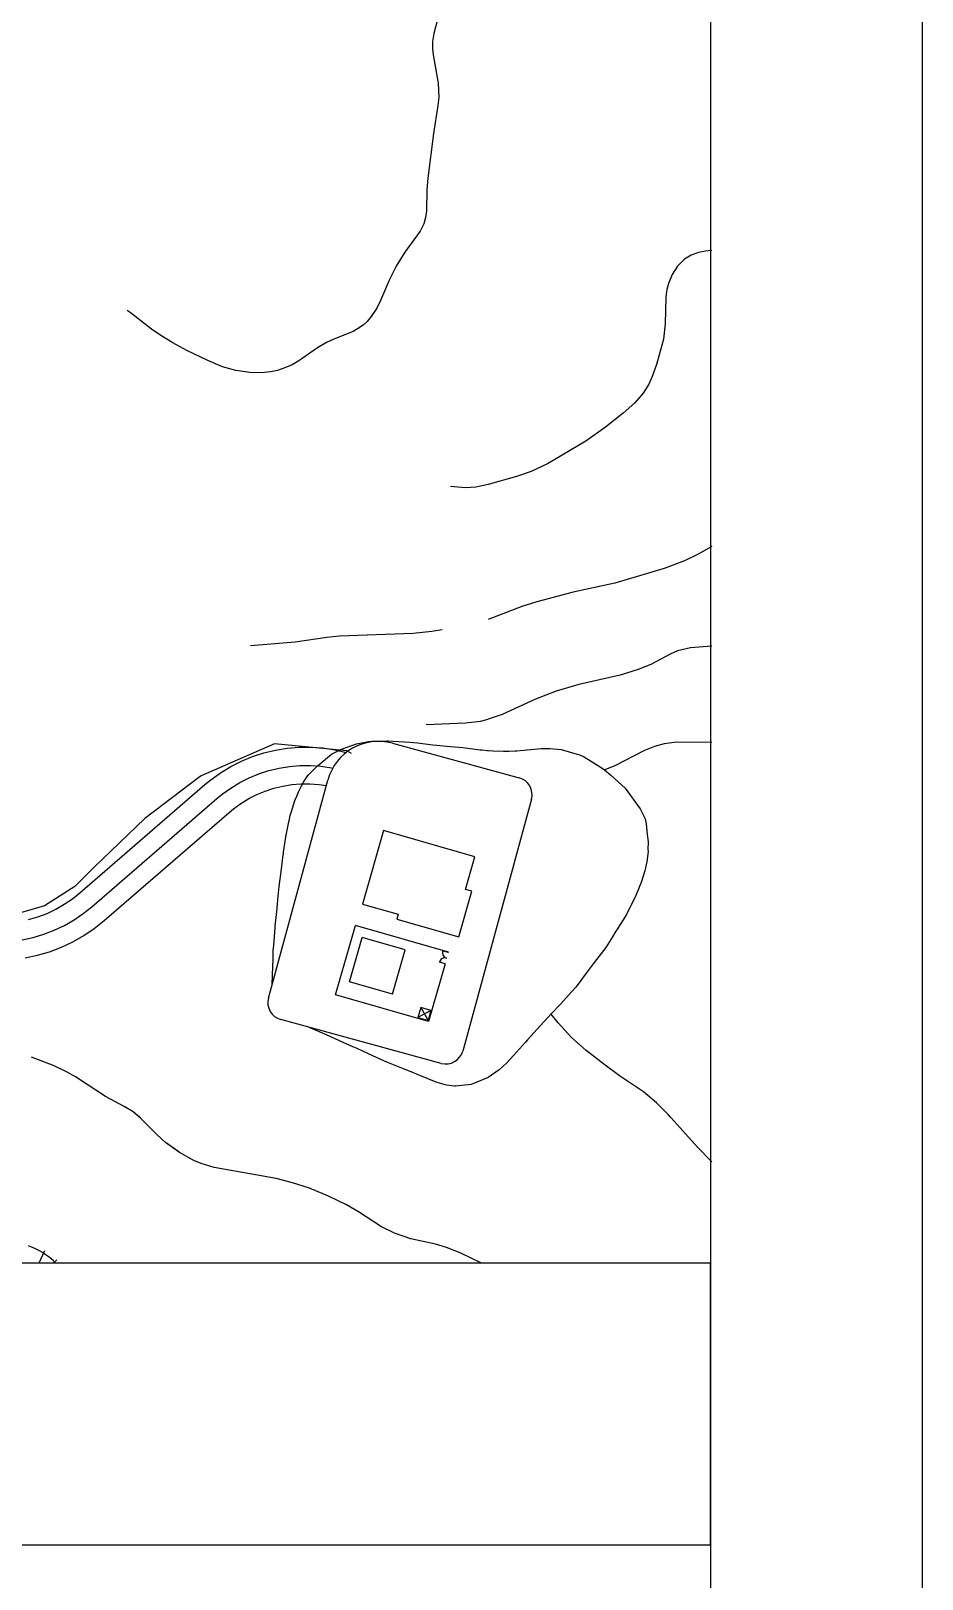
# Model space of a CAD drawing. Header units: millimetres. Extents: x 0 to 42050, y 0 to 29700.
# Drawn here: x 39943 to 42050, y 23572 to 27233 of the extents above; entities that cross this region are included whole.
import ezdxf
from ezdxf.enums import TextEntityAlignment as Align

# ---------------------------------------------------------------- set-up
doc = ezdxf.new("R2010")
doc.units = ezdxf.units.MM
doc.header["$LTSCALE"] = 50
doc.layers.add('CHAVE', color=8, linetype='Continuous', transparency=0.4)
for name, color, linetype in [('FRL5', 5, 'Continuous'), ('FRL6', 8, 'Continuous'), ('FRL7', 7, 'Continuous'), ('FRR120', 5, 'Continuous'), ('FRR140', 5, 'Continuous'), ('FRR175', 1, 'Continuous'), ('FRR80', 3, 'Continuous')]:
    doc.layers.add(name, color=color, linetype=linetype)
doc.styles.add('R120', font='simplex.shx', dxfattribs={"height": 30})
doc.styles.add('R140', font='simplex.shx', dxfattribs={"height": 35})
doc.styles.add('R80', font='simplex.shx', dxfattribs={"height": 20})

# ---------------------------------------------------------------- blocks, each defined once
blk = doc.blocks.new('A1')
at = {"layer": 'FRL6', "linetype": 'Continuous'}
blk.add_line((831, 584), (831, 10), dxfattribs=at)
at = {"layer": 'FRL7', "linetype": 'Continuous'}
blk.add_line((841, 594), (841, 0), dxfattribs=at)
at = {"layer": 'FRR120', "style": 'R120'}
for tag, p in [('FASE_DO_PROJETO', (659, 46.294)), ('ÁREA_E/OU_SUBÁREA', (659, 40.794)), ('TÍTULO_DO_DESENHO', (659, 35.294)), ('SUBTÍTULO_1_DO_DESENHO', (659, 29.794)), ('SUBTÍTULO_2_DO_DESENHO', (659, 24.294))]:
    blk.add_attdef(tag, p, '', height=3, dxfattribs=at)
at = {"layer": 'FRR140', "style": 'R140', "width": 0.91}
for tag, p in [('NÚMERO_DA_CONTRATADA', (687.723, 12.595)), ('NUMERO_VALE', (752.889, 12.595))]:
    blk.add_attdef(tag, p, '', height=3.5, dxfattribs=at)
for tag, p in [('REVISÃO', (823.5, 14.679)), ('ESCALA', (671, 14.345))]:
    blk.add_attdef(tag, text='', height=3.5, dxfattribs=at).set_placement(p, align=Align.MIDDLE)
at = {"layer": 'FRR175', "style": 'R120'}
for tag, p in [('CLASSIFICAÇÃO', (811.833, 67.733)), ('PROJETO', (716.31, 53.588)), ('N_PROJ_SE', (793.5, 53.588)), ('N_CONTRATO', (796.971, 47.297))]:
    blk.add_attdef(tag, text='', height=3, dxfattribs=at).set_placement(p, align=Align.MIDDLE_CENTER)
at = {"layer": 'FRR80', "style": 'R80'}
for p in [(492.606, 76.082), (492.606, 70.382), (492.606, 64.682), (492.606, 58.982), (492.606, 53.282), (492.606, 47.582), (492.606, 41.882), (492.606, 36.182)]:
    blk.add_attdef('DESCRIÇÃO_DA_REVISÃO', p, '', height=2, dxfattribs=at)
for tag, p in [('8A_REV', (476, 77.068)), ('EMIS.', (486, 77.068)), ('PROJ.', (585, 77.068)), ('DES.', (597, 77.068)), ('VER.', (609, 77.068)), ('APR.', (621, 77.068)), ('AUT.', (633.013, 77.068)), ('7A_REV', (476, 71.368)), ('EMIS.', (486, 71.368)), ('PROJ.', (585, 71.368)), ('DES.', (597, 71.368)), ('VER.', (609, 71.368)), ('APR.', (621, 71.368)), ('AUT.', (633.013, 71.368)), ('6A_REV', (476, 65.668)), ('EMIS.', (486, 65.668)), ('PROJ.', (585, 65.668)), ('DES.', (597, 65.668)), ('VER.', (609, 65.668)), ('APR.', (621, 65.668)), ('AUT.', (633.013, 65.668)), ('5A_REV', (476, 59.968)), ('EMIS.', (486, 59.968)), ('PROJ.', (585, 59.968)), ('DES.', (597, 59.968)), ('VER.', (609, 59.968)), ('APR.', (621, 59.968)), ('AUT.', (633.013, 59.968)), ('4A_REV', (476, 54.268)), ('EMIS.', (486, 54.268)), ('PROJ.', (585, 54.268)), ('DES.', (597, 54.268)), ('VER.', (609, 54.268)), ('APR.', (621, 54.268)), ('AUT.', (633.013, 54.268)), ('3A_REV', (476, 48.568)), ('EMIS.', (486, 48.568)), ('PROJ.', (585, 48.568)), ('DES.', (597, 48.568)), ('VER.', (609, 48.568)), ('APR.', (621, 48.568)), ('AUT.', (633.013, 48.568)), ('2A_REV', (476, 42.868)), ('EMIS.', (486, 42.868)), ('PROJ.', (585, 42.868)), ('DES.', (597, 42.868)), ('VER.', (609, 42.868)), ('APR.', (621, 42.868)), ('AUT.', (633.013, 42.868)), ('1a_REV', (476, 37.168)), ('EMIS.', (486, 37.168)), ('PROJ.', (585, 37.168)), ('DES.', (597, 37.168)), ('VER.', (609, 37.168)), ('APR.', (621, 37.168)), ('AUT.', (633.013, 37.168))]:
    blk.add_attdef(tag, text='', height=2, dxfattribs=at).set_placement(p, align=Align.MIDDLE)
at = {"layer": 'FRR80', "style": 'R80', "width": 0.85}
for p in [(648, 77.068), (648, 71.368), (648, 65.668), (648, 59.968), (648, 54.268), (648, 48.568), (648, 42.868), (648, 37.168)]:
    blk.add_attdef('DATA', text='', height=2, dxfattribs=at).set_placement(p, align=Align.MIDDLE)
blk = doc.blocks.new('A$C348914f2')
at = {"layer": 'CHAVE'}
for p, q in [((-1031.5, -3653.2), (-1205, -3729)), ((-860.2, -3669.2), (-1031.5, -3653.2)), ((-752.5, -3651.4), (-452.8, -3733.2)), ((-849.3, -3675.5), (-860.2, -3669.2)), ((-1210.5, -3732.4), (-1338.2, -3829.7)), ((-1205, -3729), (-1210.5, -3732.4)), ((-952.8, -3728.5), (-950.7, -3726.2)), ((-1491.5, -4005.1), (-1195.9, -3749.3)), ((-1045.8, -4254.2), (-905.1, -3738.6)), ((-423.7, -3784.1), (-586.2, -4379.6)), ((-1338.2, -3829.7), (-1458, -3944.5)), ((-1458, -3944.5), (-1504.1, -3990.5)), ((-1504.1, -3990.5), (-1575.3, -4036.4)), ((-1575.3, -4036.4), (-1713.7, -4076.5)), ((-887.1, -4246.3), (-840, -4082.3)), ((-620.2, -4145.4), (-840, -4082.3)), ((-854.3, -4216.2), (-824.1, -4111)), ((-722.2, -4140.2), (-824.1, -4111)), ((-752.3, -4245.4), (-722.2, -4140.2)), ((-628.2, -4173.2), (-667.2, -4309.4)), ((-628.2, -4173.2), (-641.5, -4169.4)), ((-620.5, -4146.5), (-633.9, -4142.7)), ((-620.5, -4146.5), (-620.2, -4145.4)), ((-667.2, -4309.4), (-887.1, -4246.3)), ((-752.3, -4245.4), (-854.3, -4216.2)), ((-685.4, -4276.6), (-692.3, -4300.5)), ((-661.5, -4283.4), (-692.3, -4300.5)), ((-685.4, -4276.6), (-668.4, -4307.3)), ((-661.5, -4283.4), (-685.4, -4276.6)), ((-661.5, -4283.4), (-668.4, -4307.3)), ((-637.1, -4408.7), (-1016.8, -4305.1)), ((-692.3, -4300.5), (-668.4, -4307.3)), ((-1575.7, -4852.1), (-1589.2, -4880.9)), ((-1546.6, -4873.3), (-1554.7, -4880.9))]:
    blk.add_line(p, q, dxfattribs=at)
at = {"layer": 'CHAVE', "flags": 128}
for points in [[(-638.7, -1913), (-654.9, -1972.7), (-657.9, -1991.8), (-658, -2009.5), (-656.6, -2023.5), (-644.7, -2090.6), (-643.2, -2124.6), (-644.9, -2143.4), (-655.2, -2209.7), (-668.6, -2314.7), (-670.9, -2342.8), (-672.1, -2391.9), (-674, -2408.2), (-678.2, -2423.4), (-686.6, -2440.6), (-722.9, -2490.4), (-743.5, -2523.2), (-759.6, -2555), (-780.5, -2604.7), (-789.7, -2622.7), (-802.7, -2642.2), (-812.7, -2653.8), (-822.1, -2662.4), (-834.9, -2671.6), (-845.8, -2677.4), (-891.2, -2695.6), (-908.4, -2703.8), (-929.8, -2716.6), (-973.8, -2746.9), (-990, -2756.4), (-1006.8, -2763.9), (-1024.1, -2769.7), (-1040.5, -2773.2), (-1062.9, -2775.3), (-1089.5, -2775), (-1123, -2770.1), (-1154.4, -2760.9), (-1189.3, -2746.5), (-1238.5, -2722.6), (-1271.9, -2704.8), (-1300.1, -2687.5), (-1322.4, -2671.9), (-1373, -2632.6), (-1379.9, -2628)], [(2.7, -2486.5), (-12.3, -2487.6), (-28.8, -2490.9), (-45.9, -2497.2), (-62, -2506.8), (-78.5, -2523.2), (-90.8, -2542.9), (-99.6, -2564), (-103.5, -2578.6), (-106.1, -2595.8), (-107.4, -2659.3), (-111.7, -2695.7), (-127.9, -2755.9), (-138, -2783.9), (-146.4, -2801.9), (-159.7, -2823.3), (-179.6, -2846.2), (-207.2, -2871), (-248.3, -2903.7), (-294.9, -2936.8), (-385.6, -2990.7), (-424.4, -3009.2), (-459.4, -3020.7), (-526.2, -3039.8), (-526.4, -3039.8)], [(-832.2, -2669.6), (-834.9, -2671.6), (-845.8, -2677.4), (-891.2, -2695.6), (-908.4, -2703.8), (-929.8, -2716.6), (-973.8, -2746.9), (-990, -2756.4), (-1006.8, -2763.9), (-1024.1, -2769.7), (-1040.5, -2773.2), (-1062.9, -2775.3), (-1089.5, -2775), (-1123, -2770.1), (-1154.4, -2760.9), (-1189.3, -2746.5), (-1238.5, -2722.6), (-1271.9, -2704.8), (-1300.1, -2687.5), (-1301.4, -2686.6)], [(-526.4, -3039.8), (-555.2, -3045.7), (-580.9, -3047.1), (-615, -3044.5)], [(2.7, -3186.3), (-29.6, -3204), (-61.5, -3219.9), (-109.9, -3237.9), (-226.2, -3272.7), (-325.2, -3294.5), (-411.4, -3317), (-446.2, -3328.5), (-526.4, -3358.9)], [(-1548.5, -4880.9), (-1548.5, -4880.9), (-1554.4, -4875.5), (-1560.5, -4870.2), (-1566.8, -4865.1), (-1573.5, -4860.4), (-1580.2, -4856.1), (-1587, -4852.3), (-1593.6, -4848.9), (-1600, -4846.1), (-1606.5, -4843.2), (-1613, -4840.4)], [(-1088.4, -3420.5), (-982.8, -3411.9), (-907.9, -3400.7), (-877.7, -3397.5), (-703.7, -3390.8), (-659.2, -3386.7), (-634.7, -3382.5)], [(2.7, -3421.8), (-47.6, -3426.1), (-78.3, -3433), (-95.8, -3440.8), (-141.8, -3465), (-171.5, -3477.4), (-213.8, -3490.6), (-311.5, -3512.4), (-365, -3528.2), (-414.5, -3547.1), (-493.3, -3583.3), (-526.4, -3594.5)], [(-672.4, -3607.5), (-579.8, -3603.6), (-544.4, -3599.2), (-526.4, -3594.5)], [(-1613.3, -4068.7), (-1591.1, -4062.1), (-1569.5, -4053.9), (-1548.7, -4044), (-1528.6, -4032.5), (-1509.5, -4019.5), (-1491.5, -4005.1), (-1195.9, -3749.3), (-1181.8, -3737.7), (-1158.9, -3721.2), (-1134.7, -3706.5), (-1109.6, -3693.7), (-1083.5, -3682.9), (-1056.6, -3674.2), (-1029.2, -3667.6), (-1001.3, -3663.1), (-973.2, -3660.8), (-944.9, -3660.6), (-916.8, -3662.7), (-888.8, -3666.9), (-861.5, -3673.2)], [(-1037, -4221.9), (-1035.3, -4179.5), (-1034.6, -4163.4), (-1034.6, -4140.7), (-1033.1, -4129.8), (-1030.1, -4087.7), (-1029.9, -4083.9), (-1025.4, -4042.2), (-1023.3, -4022.1), (-1020.2, -3990.5), (-1015, -3949), (-1011.6, -3921.5), (-1010.3, -3911.2), (-1010.2, -3910.3), (-1009.9, -3909.1), (-1003.8, -3867.8), (-1003.7, -3867.3), (-1003.1, -3864.8), (-997.8, -3837.8), (-997, -3834.7), (-994.2, -3822.7), (-990.8, -3810.3), (-986.6, -3796.9), (-983.1, -3787.2), (-978.8, -3776.4), (-973.8, -3765), (-968.4, -3753.5), (-967.9, -3752.2), (-963, -3743.4), (-952.3, -3727.8), (-930.3, -3705.5), (-896.3, -3677.5), (-893.9, -3675.9), (-872.8, -3665.5), (-837.4, -3653.3), (-808.8, -3647.6), (-800.2, -3647), (-765.6, -3646.1), (-762.7, -3646.2), (-751.2, -3646.7), (-710.6, -3649.3), (-693, -3650.8), (-657.2, -3655), (-615.4, -3659.1), (-586.3, -3662), (-544.7, -3666.9), (-540, -3667.5), (-528.9, -3668.5), (-526.4, -3668.6), (-515.1, -3669.4), (-489.6, -3670.3), (-487.5, -3670.2), (-477.1, -3670.1), (-462.5, -3669.7), (-458.7, -3669.6), (-441.5, -3668.1), (-434.8, -3667.5), (-433.6, -3667.4), (-408.8, -3664.7), (-401.1, -3664.3), (-380.2, -3664.1), (-353.1, -3666.4), (-315.9, -3677.1), (-312, -3678.5), (-300.6, -3682.7), (-261.5, -3707.2), (-251.3, -3714.8), (-236.3, -3726.7), (-202.4, -3757.7), (-167, -3806.5), (-163.2, -3813.3), (-155.2, -3830.5), (-152.7, -3842.1), (-151.1, -3858.5), (-150.9, -3861.2), (-147.4, -3884.4), (-148.3, -3903.1), (-148, -3907.1), (-150.4, -3926.5), (-150.4, -3928), (-155.7, -3953.1), (-164.2, -3980.7), (-164.6, -3981.5), (-165.1, -3982.7), (-178.5, -4015.6), (-181.6, -4021.3), (-198.9, -4056.6), (-222.1, -4093.2), (-224.2, -4096.4), (-231.8, -4109.2), (-248.1, -4134.6), (-275.2, -4170.1), (-296.9, -4198.5), (-315.5, -4224.2), (-318.9, -4228.8), (-328.1, -4238.8), (-354.2, -4268.1), (-376.8, -4291.6), (-402.4, -4318.8), (-433.5, -4353.3), (-438, -4358.3), (-466.1, -4390.1), (-482.8, -4407.9), (-500.5, -4424.2), (-526.4, -4442.1), (-566.6, -4458.5), (-603.7, -4462.6), (-605.8, -4462.5), (-606.9, -4462.7), (-624.9, -4460.2), (-647, -4454), (-649.2, -4453.1), (-687.7, -4437), (-693.1, -4434.7), (-708.5, -4428.8), (-730.1, -4420), (-761.9, -4407.7), (-771.2, -4403.6), (-809.4, -4386.1), (-836.2, -4373.8), (-844.1, -4370.1), (-846.2, -4369.2), (-868.7, -4359.1), (-907, -4342.2), (-945.4, -4325.4), (-948, -4324.3), (-949.6, -4323.4)], [(-251.7, -3714.5), (-225.9, -3704.5), (-155.6, -3667.7), (-132.1, -3658.4), (-109.2, -3652.4), (-80.4, -3648.6), (2.7, -3648.9)], [(-1628.5, -4116.4), (-1602.6, -4110.9), (-1577.2, -4103.4), (-1552.4, -4093.9), (-1528.5, -4082.6), (-1505.5, -4069.5), (-1483.7, -4054.6), (-1463.6, -4038.6), (-1167.8, -3782.6), (-1155.2, -3772.2), (-1134.8, -3757.5), (-1113.6, -3744.5), (-1091.4, -3733.3), (-1068.4, -3723.8), (-1044.8, -3716.1), (-1020.6, -3710.3), (-996, -3706.3), (-971.3, -3704.3), (-946.4, -3704.1), (-921.6, -3705.9), (-897, -3709.7), (-893.6, -3710.5)], [(-1621.1, -4159.2), (-1591.9, -4153), (-1563.3, -4144.6), (-1535.4, -4133.9), (-1508.4, -4121.1), (-1482.5, -4106.3), (-1457.8, -4089.5), (-1434.5, -4070.9), (-1139, -3815.1), (-1128.2, -3806.3), (-1110.8, -3793.7), (-1092.4, -3782.5), (-1073.2, -3772.8), (-1053.4, -3764.6), (-1032.9, -3757.9), (-1012, -3752.9), (-990.8, -3749.4), (-969.4, -3747.7), (-947.9, -3747.6), (-926.4, -3749.1), (-908.7, -3751.8)], [(2.7, -4641.2), (-31.4, -4607.2), (-100.6, -4529.6), (-127.9, -4501.7), (-158.9, -4476), (-215.6, -4437.9), (-249.8, -4413), (-294.3, -4378.2), (-329.3, -4347.5), (-360.5, -4313), (-377.3, -4292.1)], [(-94.7, -4536.2), (-100.6, -4529.6), (-127.9, -4501.7), (-158.9, -4476), (-215.6, -4437.9), (-249.8, -4413), (-294.3, -4378.2), (-329.3, -4347.5), (-360.5, -4313), (-377.3, -4292.1)], [(-1258.1, -4618.2), (-1288.9, -4596.2), (-1309, -4578.1), (-1348.3, -4538.1), (-1365.9, -4523.6), (-1386.7, -4510.9), (-1431.4, -4487.2), (-1501.9, -4440.5), (-1521.5, -4429.7), (-1552.9, -4414.7), (-1605.9, -4394.1)], [(-913.5, -4718.5), (-949, -4704), (-989.3, -4690.9), (-1027.7, -4681.2), (-1173.9, -4655), (-1204.6, -4645.6), (-1222, -4638.2), (-1255.8, -4619.9), (-1288.9, -4596.2), (-1309, -4578.1), (-1348.3, -4538.1), (-1365.9, -4523.6), (-1386.7, -4510.9), (-1431.4, -4487.2), (-1501.9, -4440.5), (-1521.5, -4429.7), (-1552.9, -4414.7), (-1605.9, -4394.1)], [(-542, -4880.9), (-543.3, -4880.4), (-592.5, -4857.1), (-624.9, -4844), (-651, -4836.7), (-709.1, -4823.7), (-748, -4810.5), (-778.2, -4795), (-832.5, -4760), (-860.9, -4743.5), (-904, -4722.4), (-949, -4704), (-989.3, -4690.9), (-1027.7, -4681.2), (-1173.9, -4655), (-1204.6, -4645.6), (-1222, -4638.2), (-1255.8, -4619.9), (-1288.9, -4596.2), (-1309, -4578.1), (-1348.3, -4538.1), (-1365.9, -4523.6), (-1386.7, -4510.9), (-1431.4, -4487.2), (-1501.9, -4440.5), (-1521.5, -4429.7), (-1552.9, -4414.7), (-1605.9, -4394.1)], [(-1350.6, -4536.2), (-1365.9, -4523.6), (-1386.7, -4510.9), (-1431.4, -4487.2), (-1501.9, -4440.5), (-1521.5, -4429.7), (-1552.9, -4414.7), (-1605.9, -4394.1)], [(-1350.6, -4536.2), (-1365.9, -4523.6), (-1386.7, -4510.9), (-1431.4, -4487.2), (-1501.9, -4440.5), (-1521.5, -4429.7), (-1552.9, -4414.7), (-1605.9, -4394.1)], [(-1350.6, -4536.2), (-1365.9, -4523.6), (-1386.7, -4510.9), (-1431.4, -4487.2), (-1501.9, -4440.5), (-1521.5, -4429.7), (-1552.9, -4414.7), (-1605.9, -4394.1)]]:
    blk.add_lwpolyline(points, dxfattribs=at)
blk.add_lwpolyline([(-742.2, -4067.3), (-595.6, -4109.3), (-564.7, -4001.3), (-579.4, -3997.1), (-557.4, -3920.3), (-773.6, -3858.3), (-823.4, -4031.9), (-739, -4056.1)], close=True, dxfattribs=at)
at = {"layer": 'CHAVE'}
for centre, radius, start, end in [((-785.2, -3771.3), 124.3, 74.7369, 164.7369), ((-463.7, -3773.2), 41.4, 344.7369, 74.7369), ((-628.2, -4173.2), 13.9, 74, 164.0002), ((-620.5, -4146.5), 13.9, 164.0002, 254), ((-1005.9, -4265.1), 41.4, 164.7369, 254.7369), ((-626.2, -4368.7), 41.4, 254.7369, 344.7369)]:
    blk.add_arc(centre, radius, start, end, dxfattribs=at)
at = {"layer": 'FRL5'}
for points in [[(-8750, 0), (0, 0), (0, -4880.9), (-8750, -4880.9)], [(-8750, -5547.6), (0, -5547.6), (0, -4880.9), (-8750, -4880.9)]]:
    blk.add_lwpolyline(points, close=True, dxfattribs=at)

msp = doc.modelspace()

# ---------------------------------------------------------------- block references
at = {"xscale": 50, "yscale": 50, "zscale": 50}
msp.add_blockref('A1', (0, 0), dxfattribs=at)
msp.add_blockref('A$C348914f2', (41550, 29200))

doc.saveas('drawing.dxf')
